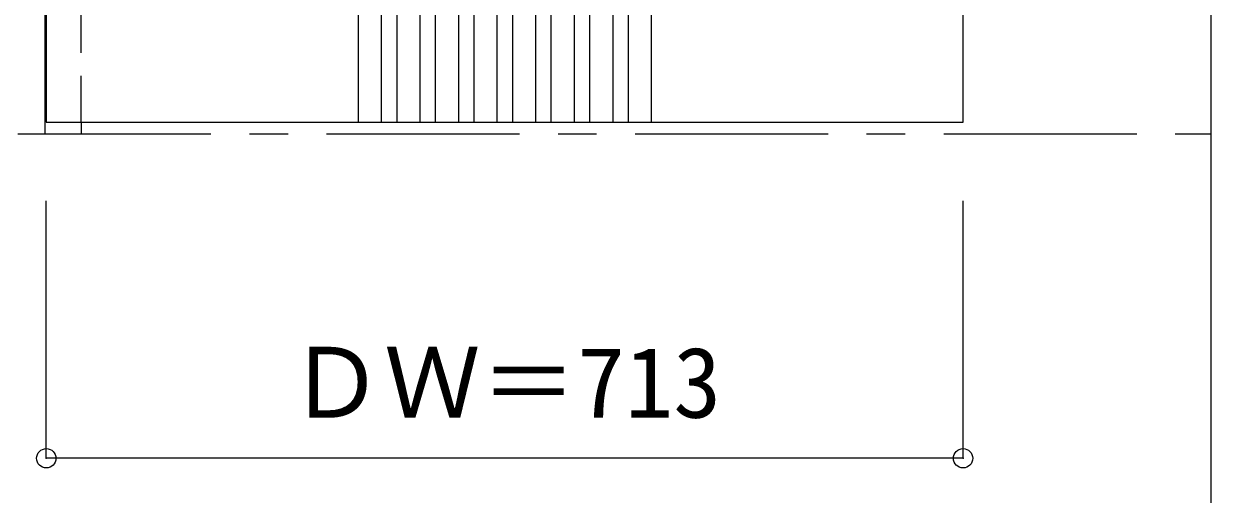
# Model space of a CAD drawing. Units: millimetres, scale not verified. Extents: x -6000 to 5700, y -4307 to 4260.
# Drawn here: x 754 to 1678, y 1140 to 1505 of the extents above; entities that cross this region are included whole.
import ezdxf
from ezdxf.enums import TextEntityAlignment as Align

# ---------------------------------------------------------------- set-up
doc = ezdxf.new("R2010")
doc.units = ezdxf.units.MM
doc.header["$LTSCALE"] = 30
doc.header["$PDMODE"] = 32
doc.header["$PDSIZE"] = 15
doc.linetypes.add('CHAIN1', pattern=[8, 5, -1, 1, -1])
doc.linetypes.add('DASHED1', pattern=[1.8, 1.2, -0.6])
for name, color, linetype in [('0-1_通り芯', 7, 'CHAIN1'), ('0-2_扉', 3, 'Continuous'), ('0-3_仕上げ', 7, 'Continuous'), ('0-4_枠', 3, 'Continuous'), ('0-B_寸法', 4, 'Continuous'), ('F-1_枠', 6, 'Continuous')]:
    doc.layers.add(name, color=color, linetype=linetype)
doc.styles.add('ＭＳ ゴシック', font='')
doc.styles.get('ＭＳ ゴシック').set_extended_font_data('MS Gothic')

msp = doc.modelspace()

# ---------------------------------------------------------------- linework, layer by layer
at = {"layer": '0-1_通り芯'}
msp.add_line((-5490, 1420), (1678, 1420), dxfattribs=at)
at = {"layer": '0-2_扉'}
for p, q in [((772, 3412), (772, 1429)), ((1485, 1429), (1485, 3412)), ((772, 1429), (1485, 1429))]:
    msp.add_line(p, q, dxfattribs=at)
at = {"layer": '0-3_仕上げ', "color": 3}
for p, q in [((1014.5, 3412), (1014.5, 1429)), ((1032.5, 3412), (1032.5, 1429)), ((1044.5, 3412), (1044.5, 1429)), ((1062.5, 3412), (1062.5, 1429)), ((1074.5, 3412), (1074.5, 1429)), ((1092.5, 3412), (1092.5, 1429)), ((1104.5, 3412), (1104.5, 1429)), ((1122.5, 3412), (1122.5, 1429)), ((1134.5, 3412), (1134.5, 1429)), ((1152.5, 3412), (1152.5, 1429)), ((1164.5, 3412), (1164.5, 1429)), ((1182.5, 3412), (1182.5, 1429)), ((1194.5, 3412), (1194.5, 1429)), ((1212.5, 3412), (1212.5, 1429)), ((1224.5, 3412), (1224.5, 1429)), ((1242.5, 3412), (1242.5, 1429))]:
    msp.add_line(p, q, dxfattribs=at)
at = {"layer": '0-4_枠'}
for p, q in [((771, 3417), (771, 1420)), ((799, 1429), (799, 1420)), ((771, 1420), (799, 1420))]:
    msp.add_line(p, q, dxfattribs=at)
at = {"layer": '0-4_枠', "color": 4, "linetype": 'DASHED1'}
msp.add_line((799, 1429), (799, 3412), dxfattribs=at)
at = {"layer": '0-B_寸法'}
for p, q in [((772, 1168), (772, 1368)), ((1485, 1168), (1485, 1368)), ((1485, 1168), (772, 1168))]:
    msp.add_line(p, q, dxfattribs=at)
at = {"layer": '0-B_寸法', "color": 7}
for p in [(772, 1168), (1485, 1168)]:
    msp.add_point(p, dxfattribs=at)
at = {"layer": 'F-1_枠'}
msp.add_line((1678, -3790), (1678, 4175), dxfattribs=at)

# ---------------------------------------------------------------- texts
at = {"layer": '0-B_寸法', "color": 7, "style": 'ＭＳ ゴシック'}
msp.add_text('ＤＷ＝713', height=54.99, dxfattribs=at).set_placement((959.75, 1183), align=Align.BOTTOM_LEFT)

doc.saveas('drawing.dxf')
